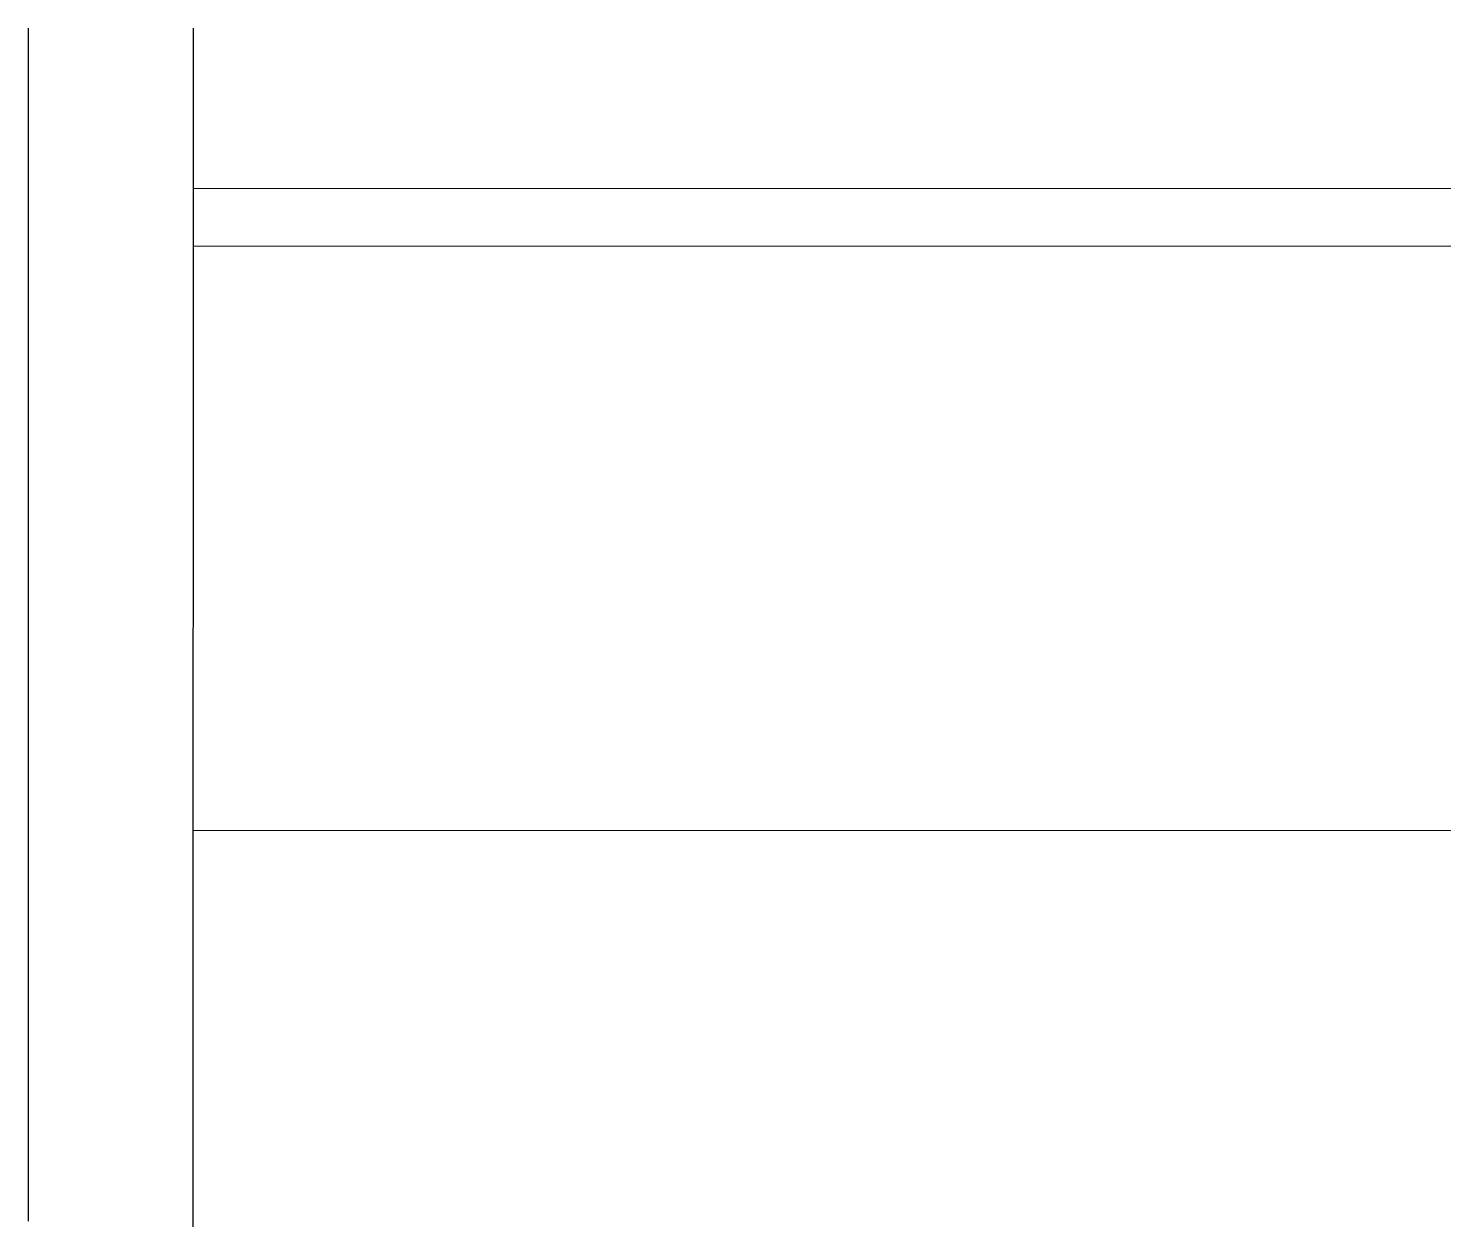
# Model space of a CAD drawing. Header units: inches. Extents: x 21 to 32698, y 13 to 3712.
# Drawn here: x 4657.2 to 4700.17, y 1315.75 to 1352.04 of the extents above; entities that cross this region are included whole.
import ezdxf

# ---------------------------------------------------------------- set-up
doc = ezdxf.new("R2010")
doc.units = ezdxf.units.IN
doc.header["$MEASUREMENT"] = 0
doc.layers.add('Z_MİM_-KM-Gor-15', color=8, linetype='Continuous', lineweight=25)
doc.layers.add('Z_MİM_00', color=8, linetype='Continuous', lineweight=25)

# ---------------------------------------------------------------- blocks, each defined once
blk = doc.blocks.new('-KM- AL-2 EĞİMLİ CEPHE')
at = {"layer": 'Z_MİM_-KM-Gor-15'}
for p, q in [((-712.117, -0.253), (-712.117, -36.473)), ((-707.117, -0.253), (-707.125, -36.639)), ((-707.118, -5.11), (-602.824, -5.12, 0)), ((-707.118, -6.859), (-602.824, -6.869, 0)), ((-707.122, -24.601), (-602.828, -24.611, 0))]:
    blk.add_line(p, q, dxfattribs=at)

msp = doc.modelspace()

# ---------------------------------------------------------------- block references
at = {"layer": 'Z_MİM_00'}
msp.add_blockref('-KM- AL-2 EĞİMLİ CEPHE', (5369.318, 1352.296), dxfattribs=at)

doc.saveas('drawing.dxf')
